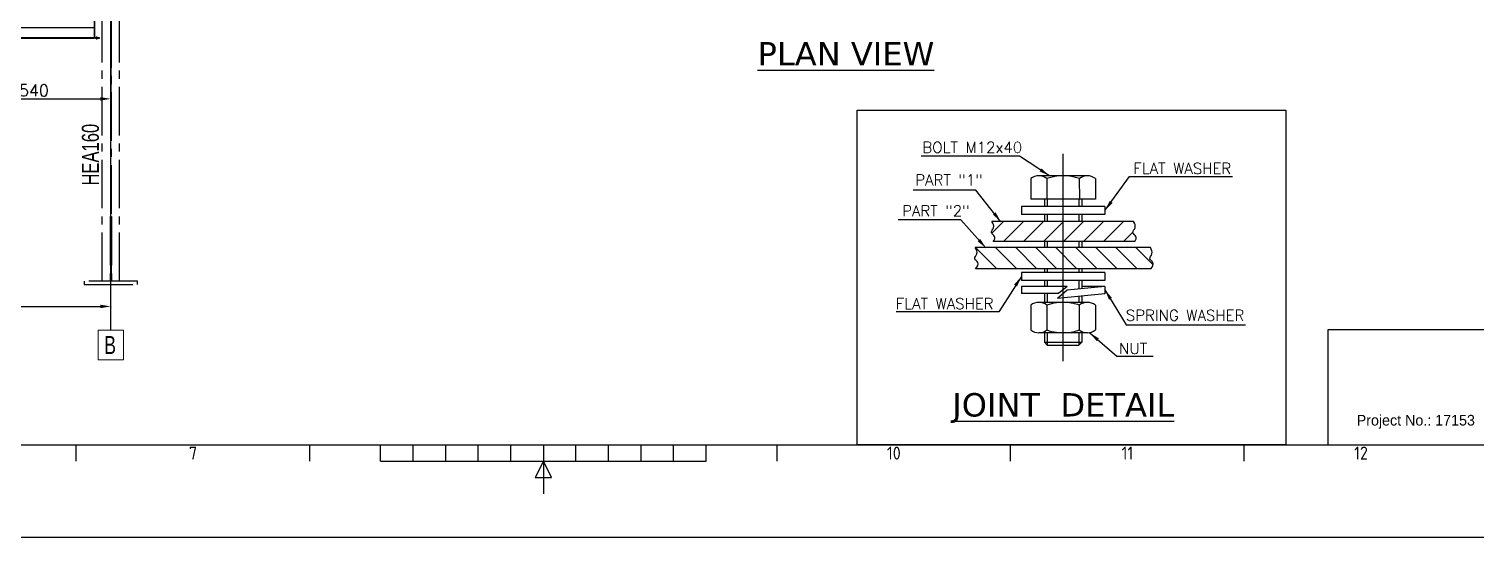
# Model space of a CAD drawing. Header units: inches. Extents: x 212980 to 238967, y -33384 to 2238.
# Drawn here: x 227657 to 234463, y -10625 to -8235 of the extents above; entities that cross this region are included whole.
import ezdxf
from ezdxf.enums import TextEntityAlignment as Align

# ---------------------------------------------------------------- set-up
doc = ezdxf.new("R2010")
doc.units = ezdxf.units.IN
doc.header["$LTSCALE"] = 15
doc.header["$MEASUREMENT"] = 0
for name, pattern in [('CENTER2', [28.575, 19.05, -3.175, 3.175, -3.175]), ('DASHED2', [9.525, 6.35, -3.175]), ('HIDDEN', [0.375, 0.25, -0.125]), ('XKITLINE00', [0]), ('XKITLINE02', [4, 2, -2])]:
    doc.linetypes.add(name, pattern=pattern)
doc.layers.get('Defpoints').update_dxf_attribs({"lineweight": 0})
for name, color, linetype in [('1', 1, 'Continuous'), ('2-CENTER', 3, 'CENTER2'), ('3-TEXT', 7, 'Continuous'), ('4-HIDELINE', 42, 'DASHED2'), ('CADRE', 5, 'Continuous'), ('CLOWD', 3, 'Continuous'), ('line', 7, 'Continuous'), ('PV-38C9D', 7, 'Continuous'), ('TEXT', 1, 'Continuous')]:
    doc.layers.add(name, color=color, linetype=linetype)
doc.layers.add('Part', color=2, linetype='Continuous', lineweight=0)
doc.styles.add('ARIAL_NARROW', font='ARIALN.TTF')
doc.styles.add('ISO Proportional', font='isocp.shx')
doc.styles.add('ROMANS', font='ROMANS.shx')
doc.styles.add('ROMANT', font='tunga.ttf')
doc.styles.add('style10', font='romans.shx', dxfattribs={"height": 25})
doc.styles.add('ver', font='verdana.ttf')
doc.dimstyles.new('2', dxfattribs={"dimtxt": 25, "dimasz": 20, "dimexe": 1.25, "dimexo": 0.6, "dimgap": 5, "dimtad": 1, "dimdec": 0, "dimdsep": 46, "dimtxsty": 'style10', "dimcen": 2.5, "dimclrd": 8, "dimclre": 8, "dimclrt": 6, "dimadec": 0, "dimazin": 0, "dimtfac": 1, "dimtdec": 0, "dimtmove": 0, "dimatfit": 3, "dimfxl": 1, "dimarcsym": 0})
doc.dimstyles.new('4', dxfattribs={"dimtxt": 55, "dimasz": 50, "dimexe": 3, "dimexo": 5, "dimgap": 12, "dimtad": 1, "dimdec": 0, "dimdsep": 46, "dimtxsty": 'ROMANS', "dimcen": 2.5, "dimclrd": 6, "dimclre": 6, "dimclrt": 2, "dimadec": 0, "dimazin": 0, "dimtfac": 1, "dimtdec": 0, "dimtmove": 0, "dimatfit": 3, "dimfxl": 1, "dimarcsym": 0})

# ---------------------------------------------------------------- blocks, each defined once
blk = doc.blocks.new('ZCF')
at = {"color": 3, "linetype": 'CENTER2', "ltscale": 7}
for p, q in [((137457, -43441), (137457, -43397)), ((140272, -43441), (140272, -43397)), ((140272, -43441), (140272, -43397)), ((137490, -43566), (137460, -43566)), ((140240, -43566), (140270, -43566)), ((140240, -43566), (140270, -43566)), ((137490, -43766), (137465, -43766)), ((140240, -43766), (140265, -43766)), ((140240, -43766), (140265, -43766))]:
    blk.add_line(p, q, dxfattribs=at)
for p, q in [((138859, -43419), (137565, -43419)), ((140156, -43419), (138871, -43419)), ((138859, -43559), (137567, -43559)), ((138859, -43573), (137567, -43573)), ((138871, -43559), (140154, -43559)), ((138871, -43573), (140154, -43573)), ((140248, -43559), (140251, -43559)), ((140248, -43573), (140251, -43573)), ((138859, -43759), (137567, -43759)), ((138859, -43773), (137567, -43773)), ((138871, -43759), (140154, -43759)), ((138871, -43773), (140154, -43773)), ((140248, -43759), (140251, -43759)), ((140248, -43773), (140251, -43773))]:
    blk.add_line(p, q)
at = {"color": 3, "linetype": 'CENTER2', "ltscale": 8}
for p, q in [((137457, -44027), (137457, -44001)), ((140272, -44027), (140272, -44001)), ((140272, -44027), (140272, -44001))]:
    blk.add_line(p, q, dxfattribs=at)
at = {"color": 42, "linetype": 'HIDDEN', "ltscale": 7}
blk.add_line((137482, -44013), (137484, -44013), dxfattribs=at)
at = {"layer": '1', "color": 0}
for p, q in [((138859, -43416), (138859, -44016)), ((138865, -43416), (138865, -44016)), ((138871, -43416), (138871, -44016)), ((137482, -44013), (138859, -44013))]:
    blk.add_line(p, q, dxfattribs=at)
at = {"layer": 'line'}
for p, q in [((137432, -43416), (140297, -43416)), ((137432, -43416), (137432, -43419)), ((137432, -43419), (137473, -43419)), ((137473, -43419), (137574, -43419)), ((140257, -43419), (140156, -43419)), ((140297, -43419), (140250, -43419)), ((140297, -43419), (140257, -43419)), ((140297, -43419), (140257, -43419)), ((140297, -43416), (140297, -43419)), ((140297, -43416), (140297, -43419)), ((137479, -43425), (137479, -43556)), ((137482, -43425), (137482, -43556)), ((140247, -43425), (140247, -43556)), ((140247, -43425), (140247, -43556)), ((140251, -43425), (140251, -43556)), ((140251, -43425), (140251, -43556)), ((137567, -43559), (137478, -43559)), ((137567, -43573), (137478, -43573)), ((137479, -43576), (137479, -43756)), ((137482, -43576), (137482, -43756)), ((140154, -43559), (140251, -43559)), ((140154, -43573), (140251, -43573)), ((140247, -43576), (140247, -43756)), ((140247, -43576), (140247, -43756)), ((140251, -43576), (140251, -43756)), ((140251, -43576), (140251, -43756)), ((137567, -43759), (137478, -43759)), ((137567, -43773), (137478, -43773)), ((137479, -43776), (137479, -44013)), ((137482, -43776), (137482, -44013)), ((140154, -43759), (140251, -43759)), ((140154, -43773), (140251, -43773)), ((140247, -43776), (140247, -44013)), ((140247, -43776), (140247, -44013)), ((140251, -43776), (140251, -43922)), ((140251, -43776), (140251, -44013)), ((137576, -43916), (137479, -43916)), ((137568, -43916), (138859, -43916)), ((138871, -43916), (140153, -43916)), ((140153, -43916), (140251, -43916)), ((140247, -43916), (140251, -43916)), ((137432, -44013), (137468, -44013)), ((137432, -44016), (137432, -44013)), ((137432, -44013), (137479, -44013)), ((137432, -44016), (137432, -44013)), ((137468, -44016), (137432, -44016)), ((137432, -44016), (137482, -44016)), ((137457, -44016), (140247, -44016)), ((140247, -44013), (138871, -44013)), ((140247, -44016), (140247, -44013)), ((140247, -44016), (140247, -44013)), ((140297, -44016), (140247, -44016)), ((140297, -44016), (140247, -44016)), ((140297, -44013), (140251, -44013)), ((140297, -44013), (140261, -44013)), ((140261, -44016), (140297, -44016)), ((140261, -44016), (140297, -44016)), ((140297, -44013), (140272, -44013)), ((140297, -44013), (140272, -44013)), ((140297, -44016), (140297, -44013)), ((140297, -44016), (140297, -44013)), ((140297, -44016), (140297, -44013)), ((140297, -44016), (140297, -44013))]:
    blk.add_line(p, q, dxfattribs=at)
for centre, radius, start, end in [((137473, -43425), 9.2, 0, 90), ((137473, -43425), 6, 0, 90), ((140257, -43425), 9.2, 90, 180), ((140257, -43425), 9.2, 90, 180), ((140257, -43425), 6, 90, 180), ((140257, -43425), 6, 90, 180), ((137479, -43566), 6, 120, 240), ((137473, -43556), 6, 300, 0), ((137482, -43566), 6, 120, 240), ((137473, -43576), 6, 0, 60), ((137476, -43556), 6, 300, 0), ((137476, -43576), 6, 0, 60), ((140253, -43556), 6, 180, 240), ((140253, -43556), 6, 180, 240), ((140253, -43576), 6, 120, 180), ((140253, -43576), 6, 120, 180), ((140247, -43566), 6, 300, 60), ((140247, -43566), 6, 300, 60), ((140257, -43556), 6, 180, 240), ((140257, -43556), 6, 180, 240), ((140257, -43576), 6, 120, 180), ((140257, -43576), 6, 120, 180), ((140251, -43566), 6, 300, 60), ((140251, -43566), 6, 300, 60), ((137479, -43766), 6, 120, 240), ((137473, -43756), 6, 300, 0), ((137482, -43766), 6, 120, 240), ((137473, -43776), 6, 0, 60), ((137476, -43756), 6, 300, 0), ((137476, -43776), 6, 0, 60), ((140253, -43756), 6, 180, 240), ((140253, -43756), 6, 180, 240), ((140253, -43776), 6, 120, 180), ((140253, -43776), 6, 120, 180), ((140247, -43766), 6, 300, 60), ((140247, -43766), 6, 300, 60), ((140257, -43756), 6, 180, 240), ((140257, -43756), 6, 180, 240), ((140257, -43776), 6, 120, 180), ((140257, -43776), 6, 120, 180), ((140251, -43766), 6, 300, 60), ((140251, -43766), 6, 300, 60)]:
    blk.add_arc(centre, radius, start, end, dxfattribs=at)
blk = doc.blocks.new('*D6')
at = {"color": 6, "lineweight": -2, "ltscale": 200, "transparency": 16777216}
for p, q in [((228042.1, -8261.4), (228042.1, -8566.9)), ((227272.1, -8568.9), (227272.1, -8566.9)), ((227322.1, -8563.9), (227992.1, -8563.9))]:
    blk.add_line(p, q, dxfattribs=at)
at = {"color": 6, "ltscale": 200, "transparency": 16777216}
for points in [[(227322.1, -8555.6), (227322.1, -8572.3), (227272.1, -8563.9)], [(227992.1, -8555.6), (227992.1, -8572.3), (228042.1, -8563.9)]]:
    blk.add_solid(points, dxfattribs=at)
at = {"layer": 'Defpoints', "color": 0, "ltscale": 200, "transparency": 16777216}
for p in [(228042.1, -8256.4), (227272.1, -8563.9), (228042.1, -8563.9)]:
    blk.add_point(p, dxfattribs=at)
at = {"color": 2, "ltscale": 200, "transparency": 16777216, "insert": (227657.1, -8524.4), "char_height": 55, "attachment_point": 5, "style": 'ROMANS'}
blk.add_mtext('1540', dxfattribs=at)
blk = doc.blocks.new('*D7')
at = {"color": 6, "lineweight": -2, "ltscale": 200, "transparency": 16777216}
for p, q in [((225042.1, -9542.5), (225042.1, -9543)), ((225092.1, -9540), (227992.1, -9540)), ((228042.1, -9542.5), (228042.1, -9543))]:
    blk.add_line(p, q, dxfattribs=at)
at = {"color": 6, "ltscale": 200, "transparency": 16777216}
for points in [[(225092.1, -9531.7), (225092.1, -9548.4), (225042.1, -9540)], [(227992.1, -9531.7), (227992.1, -9548.4), (228042.1, -9540)]]:
    blk.add_solid(points, dxfattribs=at)
at = {"layer": 'Defpoints', "color": 0, "ltscale": 200, "transparency": 16777216}
for p in [(225042.1, -9537.5), (228042.1, -9537.5), (228042.1, -9540)]:
    blk.add_point(p, dxfattribs=at)
at = {"color": 2, "ltscale": 200, "transparency": 16777216, "insert": (226542.1, -9500.5), "char_height": 55, "attachment_point": 5, "style": 'ROMANS'}
blk.add_mtext('6000', dxfattribs=at)
blk = doc.blocks.new('KADR')
at = {"layer": 'CADRE', "color": 2}
for p, q in [((229165, -7198.2), (229165, -7100.9)), ((230560.4, -7198.2), (230560.4, -7100.9)), ((230983.4, -7198.2), (230983.4, -7100.9)), ((231177.9, -7198.2), (231177.9, -7100.9)), ((231372.4, -7198.2), (231372.4, -7100.9)), ((231566.8, -7198.2), (231566.8, -7100.9)), ((231761.3, -7198.2), (231761.3, -7100.9)), ((231955.8, -7100.9), (231955.8, -7198.2)), ((232150.3, -7198.2), (232150.3, -7100.9)), ((232344.7, -7198.2), (232344.7, -7100.9)), ((232539.2, -7198.2), (232539.2, -7100.9)), ((232733.7, -7198.2), (232733.7, -7100.9)), ((232928.2, -7198.2), (232928.2, -7100.9)), ((233351.2, -7198.2), (233351.2, -7100.9)), ((234746.5, -7198.2), (234746.5, -7100.9)), ((236141.9, -7198.2), (236141.9, -7100.9)), ((230983.4, -7198.2), (232928.2, -7198.2)), ((231955.8, -7198.2), (231907.2, -7295.4)), ((232004.4, -7295.4), (231955.8, -7198.2)), ((231955.8, -7198.2), (231955.8, -7392.6)), ((231907.2, -7295.4), (232004.4, -7295.4))]:
    blk.add_line(p, q, dxfattribs=at)
at = {"layer": 'CADRE', "color": 1}
blk.add_lwpolyline([(220145.5, -7651), (243248.6, -7651), (243248.6, 8686.2), (220145.5, 8686.2)], close=True, dxfattribs=at)
at = {"layer": 'CADRE'}
for points in [[(220695.6, -7100.9), (242698.5, -7100.9), (242698.5, 8136.1), (220695.6, 8136.1)], [(237747.8, -6413.3), (236640.8, -6413.3), (236640.8, -7100.9), (237747.8, -7100.9)]]:
    blk.add_lwpolyline(points, close=True, dxfattribs=at)
at = {"layer": 'CADRE', "color": 3, "style": 'ROMANT'}
blk.add_text('Project No.: 17153', height=63.758, dxfattribs=at).set_placement((237166.7, -6953.1), align=Align.MIDDLE_CENTER)
at = {"layer": 'CADRE', "color": 2, "style": 'ISO Proportional'}
for s, height, p in [('7', 77.8, (229862.7, -7149.5)), ('10', 77.79, (234048.8, -7149.5)), ('11', 77.79, (235444.2, -7149.5)), ('12', 77.79, (236839.6, -7149.5))]:
    blk.add_text(s, height=height, dxfattribs=at).set_placement(p, align=Align.MIDDLE)

msp = doc.modelspace()

# ---------------------------------------------------------------- hatches: boundary and pattern name
at = {"ltscale": 100}
h = msp.add_hatch(dxfattribs=at)
h.set_pattern_fill('ANSI31', color=4, scale=532.701151, style=0)
h.set_pattern_definition([(45, (462733.554, -4747.57), (-47.084575, 47.084575), [])])
edge = h.paths.add_edge_path()
edge.add_spline(control_points=[(232857.24, -9235.36), (232863.86, -9226.62), (232870.36, -9211.52), (232840.22, -9193.44), (232865.94, -9168), (232857.76, -9150.58), (232851.16, -9141.01)], knot_values=[1.8173222, 1.8173222, 1.8173222, 1.8173222, 4.9781289, 7.5004316, 10.325392, 13.8159815, 13.8159815, 13.8159815, 13.8159815], degree=3, periodic=0)
edge.add_line((232851.16, -9141.01), (232520.76, -9141.01))
edge.add_line((232520.76, -9141.01), (232520.76, -9235.36))
edge.add_line((232520.76, -9235.36), (232857.24, -9235.36))
edge = h.paths.add_edge_path()
edge.add_line((232520.76, -9235.36), (232520.76, -9141.01))
edge.add_line((232520.76, -9141.01), (232185.82, -9141.01))
edge.add_spline(control_points=[(232185.82, -9141.01), (232192.42, -9150.58), (232200.61, -9168), (232174.89, -9193.44), (232205.03, -9211.52), (232198.53, -9226.62), (232191.91, -9235.36)], knot_values=[1.8173222, 1.8173222, 1.8173222, 1.8173222, 5.3079117, 8.1328721, 10.6551748, 13.8159815, 13.8159815, 13.8159815, 13.8159815], degree=3, periodic=0)
edge.add_line((232194.61, -9235.36), (232520.76, -9235.36))
h = msp.add_hatch(dxfattribs=at)
h.set_pattern_fill('ANSI31', color=4, scale=532.701151, angle=90, style=0)
h.set_pattern_definition([(135, (462733.554, -4747.57), (-47.084575, -47.084575), [])])
edge = h.paths.add_edge_path()
edge.add_spline(control_points=[(232932.38, -9363.42), (232941.67, -9352.68), (232952.45, -9335.4), (232919.94, -9315.89), (232945.66, -9290.45), (232937.47, -9273.03), (232930.87, -9263.46)], knot_values=[1.1456967, 1.1456967, 1.1456967, 1.1456967, 4.9781289, 7.5004316, 10.325392, 13.8159815, 13.8159815, 13.8159815, 13.8159815], degree=3, periodic=0)
edge.add_line((232930.87, -9263.46), (232520.76, -9263.46))
edge.add_line((232520.76, -9263.46), (232520.76, -9363.42))
edge.add_line((232520.76, -9363.42), (232932.38, -9363.42))
edge = h.paths.add_edge_path()
edge.add_line((232520.76, -9363.42), (232520.76, -9263.46))
edge.add_line((232520.76, -9263.46), (232107.61, -9263.46))
edge.add_spline(control_points=[(232107.61, -9263.46), (232114.21, -9273.03), (232122.4, -9290.45), (232096.68, -9315.89), (232129.2, -9335.4), (232118.41, -9352.68), (232109.13, -9363.42)], knot_values=[1.1456967, 1.1456967, 1.1456967, 1.1456967, 4.6362862, 7.4612466, 9.9835493, 13.8159815, 13.8159815, 13.8159815, 13.8159815], degree=3, periodic=0)
edge.add_line((232109.13, -9363.42), (232520.76, -9363.42))

# ---------------------------------------------------------------- linework, layer by layer
at = {"color": 3, "linetype": 'CENTER2', "ltscale": 0.8}
for p, q in [((228002.15, -9421.57), (228002.15, -7503.57)), ((228040.27, -7503.57), (228040.27, -9421.57)), ((228042.15, -9651.23), (228042.15, -7503.57)), ((228044.02, -7503.57), (228044.02, -9421.57)), ((228082.15, -9421.57), (228082.15, -7503.57)), ((228039.15, -9117.81), (228039.15, -9421.57)), ((228045.15, -9117.81), (228045.15, -9421.57)), ((228167.15, -9421.57), (227917.15, -9421.57)), ((227917.15, -9421.57), (227917.15, -9436.57)), ((227917.15, -9436.57), (228167.15, -9436.57)), ((228167.15, -9436.57), (228167.15, -9421.57))]:
    msp.add_line(p, q, dxfattribs=at)
for p, q in [((232368.59, -8938.72), (232368.6, -9035.53)), ((232634.89, -8925.66), (232406.63, -8925.66)), ((232444.67, -8938.71), (232444.68, -9035.52)), ((232596.84, -8938.72), (232596.85, -9035.53)), ((232672.93, -8938.73), (232672.93, -9035.52)), ((232672.93, -9035.52), (232368.6, -9035.53)), ((232432.85, -9035.52), (232432.85, -9069.78)), ((232608.63, -9035.52), (232608.63, -9069.78)), ((232717.32, -9069.78), (232324.2, -9069.78)), ((232324.2, -9069.78), (232324.21, -9107.64)), ((232717.32, -9107.64), (232324.2, -9107.64)), ((232432.84, -9107.64), (232432.82, -9141.01)), ((232608.62, -9107.64), (232608.61, -9141.01)), ((232717.32, -9069.78), (232717.32, -9107.64)), ((232851.16, -9141.01), (232185.82, -9141.01)), ((232857.24, -9235.36), (232191.91, -9235.36)), ((232432.86, -9235.36), (232432.86, -9263.46)), ((232608.63, -9235.36), (232608.63, -9263.46)), ((232930.87, -9263.46), (232107.61, -9263.46)), ((232932.38, -9363.42), (232109.13, -9363.42)), ((232717.33, -9380.44), (232324.21, -9380.45)), ((232324.21, -9380.45), (232324.21, -9418.31)), ((232432.85, -9363.42), (232432.85, -9380.45)), ((232608.63, -9363.42), (232608.63, -9380.44)), ((232717.33, -9380.44), (232717.33, -9418.3)), ((232717.33, -9418.3), (232324.21, -9418.31)), ((232539.4, -9446.29), (232324.21, -9446.3)), ((232324.21, -9446.3), (232324.21, -9479.94)), ((232432.84, -9418.31), (232432.83, -9446.3)), ((232539.4, -9446.29), (232499.16, -9479.93)), ((232717.33, -9446.29), (232540.24, -9464.06)), ((232608.63, -9418.31), (232608.62, -9457.2)), ((232717.33, -9446.29), (232608.62, -9446.31)), ((232717.33, -9446.29), (232717.33, -9480.09)), ((232499.16, -9479.93), (232324.21, -9479.94)), ((232634.87, -9520.9), (232406.62, -9520.9)), ((232432.82, -9479.93), (232432.81, -9520.9)), ((232540.24, -9464.06), (232493.97, -9502.51)), ((232717.33, -9480.09), (232493.97, -9502.51)), ((232608.61, -9491), (232608.61, -9520.9)), ((232368.58, -9533.94), (232368.57, -9650.68)), ((232444.66, -9533.93), (232444.65, -9650.67)), ((232596.81, -9533.95), (232596.82, -9650.68)), ((232672.91, -9533.96), (232672.9, -9650.67)), ((232489.67, -9663.72), (232406.62, -9663.72)), ((232432.85, -9663.73), (232432.83, -9707.94)), ((232634.88, -9663.74), (232489.67, -9663.73)), ((232608.63, -9663.73), (232608.62, -9707.96)), ((232446.32, -9721.42), (232432.83, -9707.94)), ((232446.32, -9721.42), (232489.67, -9721.42)), ((232489.67, -9721.42), (232595.15, -9721.41)), ((232608.64, -9707.95), (232595.15, -9721.41))]:
    msp.add_line(p, q)
for centre, radius, start, end in [((232406.64, -8987.63), 61.96, 52.124242, 127.873583), ((232520.76, -9153.92), 228.25, 70.527706, 109.470656), ((232634.89, -8987.63), 61.96, 52.124244, 127.873586), ((232406.62, -9582.86), 61.96, 52.124242, 127.873583), ((232520.74, -9749.15), 228.25, 86.654347, 109.470656), ((232520.74, -9749.15), 228.25, 70.527706, 86.654347), ((232634.87, -9582.87), 61.96, 52.124244, 127.873586), ((232406.62, -9601.76), 61.96, 232.124244, 307.873586), ((232520.75, -9435.48), 228.25, 250.527172, 262.174852), ((232520.75, -9435.48), 228.25, 273.344164, 289.470122), ((232634.87, -9601.77), 61.96, 232.124242, 307.873583)]:
    msp.add_arc(centre, radius, start, end)
at = {"layer": '2-CENTER', "ltscale": 9}
msp.add_line((232520.76, -9796.69), (232520.76, -8822.72), dxfattribs=at)
at = {"layer": '4-HIDELINE', "ltscale": 7}
for p, q in [((232446.32, -9035.52), (232446.32, -9069.78)), ((232595.14, -9035.52), (232595.14, -9069.78)), ((232446.32, -9107.64), (232446.31, -9141.01)), ((232595.14, -9107.64), (232595.15, -9141.01)), ((232446.33, -9235.36), (232446.33, -9263.46)), ((232595.15, -9235.36), (232595.15, -9263.46)), ((232446.32, -9363.42), (232446.32, -9380.45)), ((232595.15, -9363.42), (232595.15, -9380.44)), ((232446.32, -9418.31), (232446.32, -9446.29)), ((232595.15, -9418.31), (232595.15, -9458.55)), ((232446.32, -9479.93), (232446.31, -9520.9)), ((232595.15, -9492.35), (232595.15, -9520.9)), ((232446.32, -9663.71), (232446.32, -9721.42)), ((232595.15, -9663.73), (232595.15, -9721.41)), ((232432.83, -9707.94), (232489.67, -9707.94)), ((232489.67, -9707.94), (232608.64, -9707.95))]:
    msp.add_line(p, q, dxfattribs=at)
at = {"layer": '4-HIDELINE', "color": 6, "linetype": 'ByBlock', "ltscale": 7}
for points, knots in [([(232191.91, -9235.36), (232198.53, -9226.62), (232205.03, -9211.52), (232174.89, -9193.44), (232200.61, -9168), (232192.42, -9150.58), (232185.82, -9141.01)], [1.8173222, 1.8173222, 1.8173222, 1.8173222, 4.9781289, 7.5004316, 10.325392, 13.8159815, 13.8159815, 13.8159815, 13.8159815]), ([(232857.24, -9235.36), (232863.86, -9226.62), (232870.36, -9211.52), (232840.22, -9193.44), (232865.94, -9168), (232857.76, -9150.58), (232851.16, -9141.01)], [1.8173222, 1.8173222, 1.8173222, 1.8173222, 4.9781289, 7.5004316, 10.325392, 13.8159815, 13.8159815, 13.8159815, 13.8159815]), ([(232109.13, -9363.42), (232118.41, -9352.68), (232129.2, -9335.4), (232096.68, -9315.89), (232122.4, -9290.45), (232114.21, -9273.03), (232107.61, -9263.46)], [1.1456967, 1.1456967, 1.1456967, 1.1456967, 4.9781289, 7.5004316, 10.325392, 13.8159815, 13.8159815, 13.8159815, 13.8159815]), ([(232932.38, -9363.42), (232941.67, -9352.68), (232952.45, -9335.4), (232919.94, -9315.89), (232945.66, -9290.45), (232937.47, -9273.03), (232930.87, -9263.46)], [1.1456967, 1.1456967, 1.1456967, 1.1456967, 4.9781289, 7.5004316, 10.325392, 13.8159815, 13.8159815, 13.8159815, 13.8159815])]:
    msp.add_open_spline(points, degree=3, knots=knots, dxfattribs=at)
at = {"layer": 'CLOWD', "linetype": 'XKITLINE00', "lineweight": 0}
for p, q in [((227983.25, -9651.23), (228101.05, -9651.23)), ((227983.25, -9791.85), (227983.25, -9651.23)), ((228101.05, -9791.85), (228101.05, -9651.23)), ((227983.25, -9791.85), (228101.05, -9791.85))]:
    msp.add_line(p, q, dxfattribs=at)
at = {"layer": 'Part', "linetype": 'XKITLINE00', "lineweight": 0}
for p, q in [((228045.15, -9117.81), (228039.15, -9117.81)), ((228045.15, -9173.02), (228039.15, -9173.02)), ((228045.15, -9421.57), (228039.15, -9421.57))]:
    msp.add_line(p, q, dxfattribs=at)
at = {"layer": 'Part', "linetype": 'XKITLINE02', "lineweight": 0}
msp.add_line((227977.15, -9421.57), (228107.15, -9421.57), dxfattribs=at)
at = {"layer": 'TEXT', "color": 5}
msp.add_lwpolyline([(233568.42, -10191.47), (231551.96, -10191.47), (231551.83, -8616.73), (233568.42, -8616.73)], close=True, dxfattribs=at)

# ---------------------------------------------------------------- block references
at = {"color": 11, "xscale": 0.7873079009283485, "yscale": 0.7873079009283485, "zscale": 0.7873079009283485}
msp.add_blockref('KADR', (47455.95, -4600.86), dxfattribs=at)
at = {"xscale": 0.5, "yscale": 0.5, "zscale": 0.5}
msp.add_blockref('ZCF', (157839.71, 13729.45), dxfattribs=at)

# ---------------------------------------------------------------- texts
at = {"color": 3, "linetype": 'CENTER2', "ltscale": 0.8, "style": 'ARIAL_NARROW', "width": 0.85}
msp.add_text('HEA160', height=80, rotation=90.00021, dxfattribs=at).set_placement((227985.92, -8971.35))
at = {"layer": '3-TEXT', "color": 2, "style": 'ver'}
for s, p in [('%%UPLAN VIEW', (231083.43, -8406.8)), ('%%UJOINT  DETAIL', (231999.26, -10057.66))]:
    msp.add_text(s, height=110, dxfattribs=at).set_placement(p)
at = {"layer": 'CLOWD', "style": 'ARIAL_NARROW', "width": 0.85}
msp.add_text('B', height=84.38, dxfattribs=at).set_placement((228011.37, -9763.73))
at = {"layer": 'PV-38C9D', "color": 2, "style": 'style10'}
for s, p in [('BOLT M12x40', (231858.85, -8817.43)), ('FLAT WASHER ', (232850.97, -8916.84)), ('PART "1" ', (231825.28, -8971.29)), ('PART "2" ', (231763.57, -9116.03)), ('FLAT WASHER ', (231733.38, -9552.5)), ('SPRING WASHER', (232815.69, -9607.39)), ('NUT ', (232783.94, -9763.48))]:
    msp.add_text(s, height=51.401, dxfattribs=at).set_placement(p)

# ---------------------------------------------------------------- dimensions: what is measured, and where the dimension line sits
at = {"color": 11, "ltscale": 200}
for base, p1, p2, picture, middle in [((228042.15, -8563.95), (227272.15, -8563.95), (228042.15, -8256.41), '*D6', (227657.15, -8524.45)), ((228042.15, -9540.04), (225042.15, -9537.54), (228042.15, -9537.54), '*D7', (226542.15, -9500.54))]:
    dim = msp.add_linear_dim(base=base, p1=p1, p2=p2, dimstyle='4', override={"dimlfac": 2}, dxfattribs=at)
    dim.commit()
    dim.dimension.update_dxf_attribs({"geometry": picture, "text_midpoint": middle})

# ---------------------------------------------------------------- leaders
for points in [[(232456.34, -8925.66), (232315.47, -8833.33), (231852.94, -8833.33)], [(232717.32, -9088.71), (232833.36, -8929.25), (233316.48, -8929.25)], [(232227.85, -9141.81), (232109.87, -8993.41), (231815.17, -8993.41)], [(232157.8, -9265.15), (232039.83, -9133.42), (231745.13, -9133.42)], [(232324.21, -9399.38), (232217.58, -9564.91), (231736.15, -9564.91)], [(232717.3, -9461.32), (232817.14, -9626.85), (233377.63, -9626.85)], [(232646.08, -9664.39), (232773.53, -9774.29), (232943.39, -9774.29)]]:
    msp.add_leader(points, dimstyle='2', override={"dimasz": 50})

doc.saveas('drawing.dxf')
